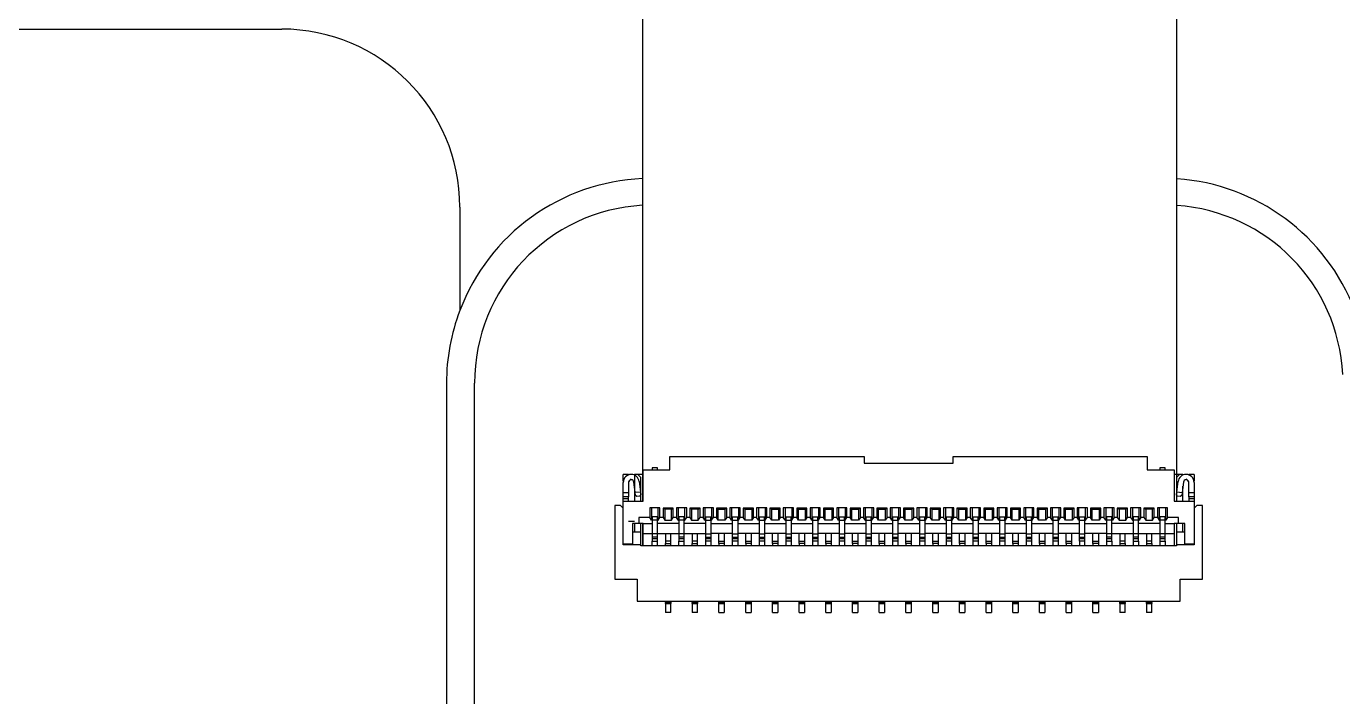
# Model space of a CAD drawing. Header units: millimetres. Extents: x -265 to 612, y -305 to 248.
# Drawn here: x 300.81 to 330.38, y -142.27 to -127.21 of the extents above; entities that cross this region are included whole.
import ezdxf

# ---------------------------------------------------------------- set-up
doc = ezdxf.new("R2010")
doc.units = ezdxf.units.MM
doc.header["$MEASUREMENT"] = 0
doc.layers.add('图层0000', color=7, linetype='Continuous', lineweight=25)

msp = doc.modelspace()

# ---------------------------------------------------------------- linework, layer by layer
at = {"layer": '图层0000', "color": 7, "linetype": 'Continuous', "lineweight": 25}
for p, q in [((314.654, -122.379), (314.654, -137.88)), ((326.654, -137.88), (326.654, -122.379)), ((285.572, -127.275), (306.549, -127.275)), ((310.549, -131.275), (310.549, -133.596)), ((310.249, -135.23), (310.249, -167.43)), ((310.879, -187.23), (310.879, -135.23)), ((314.989, -137.13), (314.869, -137.13)), ((314.869, -137.13), (314.869, -137.18)), ((314.989, -137.18), (314.989, -137.13)), ((315.269, -136.88), (319.629, -136.88)), ((315.269, -137.18), (315.269, -136.88)), ((319.629, -136.88), (319.629, -137.03)), ((319.629, -137.03), (321.629, -137.03)), ((321.629, -136.88), (325.989, -136.88)), ((321.629, -137.03), (321.629, -136.88)), ((325.989, -136.88), (325.989, -137.18)), ((326.269, -137.13), (326.269, -137.18)), ((326.389, -137.13), (326.269, -137.13)), ((326.389, -137.18), (326.389, -137.13)), ((314.219, -137.43), (314.219, -137.28)), ((314.339, -137.28), (314.219, -137.28)), ((314.219, -137.682), (314.219, -137.46)), ((314.339, -137.291), (314.339, -137.28)), ((314.399, -137.38), (314.339, -137.44)), ((314.339, -137.46), (314.339, -137.682)), ((314.486, -137.681), (314.458, -137.453)), ((314.544, -137.28), (314.469, -137.28)), ((314.469, -137.28), (314.469, -137.88)), ((314.669, -137.28), (314.544, -137.28)), ((314.614, -137.35), (314.544, -137.28)), ((314.577, -137.439), (314.605, -137.667)), ((314.614, -137.88), (314.614, -137.35)), ((314.669, -137.18), (315.269, -137.18)), ((314.669, -137.88), (314.669, -137.18)), ((325.989, -137.18), (326.589, -137.18)), ((326.589, -137.18), (326.589, -137.88)), ((326.714, -137.28), (326.589, -137.28)), ((326.714, -137.28), (326.644, -137.35)), ((326.644, -137.35), (326.644, -137.88)), ((326.652, -137.669), (326.68, -137.439)), ((326.789, -137.28), (326.714, -137.28)), ((326.799, -137.453), (326.771, -137.683)), ((326.789, -137.295), (326.789, -137.28)), ((326.919, -137.44), (326.859, -137.38)), ((326.919, -137.28), (326.919, -137.291)), ((327.039, -137.28), (326.919, -137.28)), ((326.919, -137.682), (326.919, -137.46)), ((327.039, -137.28), (327.039, -137.43)), ((327.039, -137.46), (327.039, -137.682)), ((314.219, -137.78), (314.219, -137.682)), ((314.219, -137.682), (314.339, -137.682)), ((314.339, -137.682), (314.339, -137.78)), ((314.486, -137.681), (314.605, -137.667)), ((314.494, -137.751), (314.486, -137.681)), ((314.528, -137.777), (314.494, -137.751)), ((314.613, -137.736), (314.587, -137.77)), ((314.605, -137.667), (314.613, -137.736)), ((326.644, -137.736), (326.652, -137.669)), ((326.67, -137.77), (326.644, -137.736)), ((326.652, -137.669), (326.771, -137.683)), ((326.763, -137.751), (326.73, -137.777)), ((326.771, -137.683), (326.763, -137.751)), ((326.789, -137.88), (326.789, -137.54)), ((326.919, -137.78), (326.919, -137.682)), ((326.919, -137.682), (327.039, -137.682)), ((327.039, -137.682), (327.039, -137.78)), ((314.159, -137.98), (314.029, -137.98)), ((314.029, -137.98), (314.029, -139.63)), ((314.219, -138.04), (314.159, -137.98)), ((314.219, -137.83), (314.219, -137.78)), ((314.339, -137.78), (314.219, -137.78)), ((314.219, -137.88), (314.219, -137.83)), ((314.339, -137.83), (314.219, -137.83)), ((314.219, -138.04), (314.219, -137.88)), ((314.219, -137.88), (314.669, -137.88)), ((314.219, -138.864), (314.219, -138.04)), ((314.339, -137.83), (314.339, -137.78)), ((314.339, -137.88), (314.339, -137.83)), ((314.587, -137.77), (314.528, -137.777)), ((314.814, -138.03), (314.814, -138.245)), ((315.044, -138.03), (314.814, -138.03)), ((314.854, -138.03), (314.854, -138.305)), ((315.004, -138.305), (315.004, -138.03)), ((315.044, -138.245), (315.044, -138.03)), ((315.154, -138.063), (315.114, -138.037)), ((315.114, -138.037), (315.114, -138.245)), ((315.344, -138.037), (315.114, -138.037)), ((315.304, -138.063), (315.344, -138.037)), ((315.344, -138.245), (315.344, -138.037)), ((315.414, -138.03), (315.414, -138.245)), ((315.644, -138.03), (315.414, -138.03)), ((315.454, -138.03), (315.454, -138.305)), ((315.604, -138.305), (315.604, -138.03)), ((315.644, -138.245), (315.644, -138.03)), ((315.754, -138.063), (315.714, -138.037)), ((315.714, -138.037), (315.714, -138.245)), ((315.944, -138.037), (315.714, -138.037)), ((315.904, -138.063), (315.944, -138.037)), ((315.944, -138.245), (315.944, -138.037)), ((316.244, -138.03), (316.014, -138.03)), ((316.014, -138.03), (316.014, -138.245)), ((316.054, -138.03), (316.054, -138.305)), ((316.204, -138.03), (316.204, -138.305)), ((316.244, -138.245), (316.244, -138.03)), ((316.314, -138.037), (316.314, -138.245)), ((316.354, -138.063), (316.314, -138.037)), ((316.544, -138.037), (316.314, -138.037)), ((316.504, -138.063), (316.544, -138.037)), ((316.544, -138.245), (316.544, -138.037)), ((316.844, -138.03), (316.614, -138.03)), ((316.614, -138.03), (316.614, -138.245)), ((316.654, -138.03), (316.654, -138.305)), ((316.804, -138.03), (316.804, -138.305)), ((316.844, -138.245), (316.844, -138.03)), ((316.914, -138.037), (316.914, -138.245)), ((316.954, -138.063), (316.914, -138.037)), ((317.144, -138.037), (316.914, -138.037)), ((317.104, -138.063), (317.144, -138.037)), ((317.144, -138.245), (317.144, -138.037)), ((317.444, -138.03), (317.214, -138.03)), ((317.214, -138.03), (317.214, -138.245)), ((317.254, -138.03), (317.254, -138.305)), ((317.404, -138.03), (317.404, -138.305)), ((317.444, -138.245), (317.444, -138.03)), ((317.514, -138.037), (317.514, -138.245)), ((317.554, -138.063), (317.514, -138.037)), ((317.744, -138.037), (317.514, -138.037)), ((317.704, -138.063), (317.744, -138.037)), ((317.744, -138.245), (317.744, -138.037)), ((318.044, -138.03), (317.814, -138.03)), ((317.814, -138.03), (317.814, -138.245)), ((317.854, -138.03), (317.854, -138.305)), ((318.004, -138.03), (318.004, -138.305)), ((318.044, -138.245), (318.044, -138.03)), ((318.114, -138.037), (318.114, -138.245)), ((318.154, -138.063), (318.114, -138.037)), ((318.344, -138.037), (318.114, -138.037)), ((318.304, -138.063), (318.344, -138.037)), ((318.344, -138.245), (318.344, -138.037)), ((318.644, -138.03), (318.414, -138.03)), ((318.414, -138.03), (318.414, -138.245)), ((318.454, -138.03), (318.454, -138.305)), ((318.604, -138.03), (318.604, -138.305)), ((318.644, -138.245), (318.644, -138.03)), ((318.714, -138.037), (318.714, -138.245)), ((318.754, -138.063), (318.714, -138.037)), ((318.944, -138.037), (318.714, -138.037)), ((318.904, -138.063), (318.944, -138.037)), ((318.944, -138.245), (318.944, -138.037)), ((319.244, -138.03), (319.014, -138.03)), ((319.014, -138.03), (319.014, -138.245)), ((319.054, -138.03), (319.054, -138.305)), ((319.204, -138.03), (319.204, -138.305)), ((319.244, -138.245), (319.244, -138.03)), ((319.314, -138.037), (319.314, -138.245)), ((319.354, -138.063), (319.314, -138.037)), ((319.544, -138.037), (319.314, -138.037)), ((319.504, -138.063), (319.544, -138.037)), ((319.544, -138.245), (319.544, -138.037)), ((319.844, -138.03), (319.614, -138.03)), ((319.614, -138.03), (319.614, -138.245)), ((319.654, -138.03), (319.654, -138.305)), ((319.804, -138.03), (319.804, -138.305)), ((319.844, -138.245), (319.844, -138.03)), ((319.914, -138.037), (319.914, -138.245)), ((319.954, -138.063), (319.914, -138.037)), ((320.144, -138.037), (319.914, -138.037)), ((320.104, -138.063), (320.144, -138.037)), ((320.144, -138.245), (320.144, -138.037)), ((320.444, -138.03), (320.214, -138.03)), ((320.214, -138.03), (320.214, -138.245)), ((320.254, -138.03), (320.254, -138.305)), ((320.404, -138.03), (320.404, -138.305)), ((320.444, -138.245), (320.444, -138.03)), ((320.514, -138.037), (320.514, -138.245)), ((320.554, -138.063), (320.514, -138.037)), ((320.744, -138.037), (320.514, -138.037)), ((320.704, -138.063), (320.744, -138.037)), ((320.744, -138.245), (320.744, -138.037)), ((321.044, -138.03), (320.814, -138.03)), ((320.814, -138.03), (320.814, -138.245)), ((320.854, -138.03), (320.854, -138.305)), ((321.004, -138.03), (321.004, -138.305)), ((321.044, -138.245), (321.044, -138.03)), ((321.114, -138.037), (321.114, -138.245)), ((321.154, -138.063), (321.114, -138.037)), ((321.344, -138.037), (321.114, -138.037)), ((321.304, -138.063), (321.344, -138.037)), ((321.344, -138.245), (321.344, -138.037)), ((321.644, -138.03), (321.414, -138.03)), ((321.414, -138.03), (321.414, -138.245)), ((321.454, -138.03), (321.454, -138.305)), ((321.604, -138.03), (321.604, -138.305)), ((321.644, -138.245), (321.644, -138.03)), ((321.714, -138.037), (321.714, -138.245)), ((321.754, -138.063), (321.714, -138.037)), ((321.944, -138.037), (321.714, -138.037)), ((321.904, -138.063), (321.944, -138.037)), ((321.944, -138.245), (321.944, -138.037)), ((322.244, -138.03), (322.014, -138.03)), ((322.014, -138.03), (322.014, -138.245)), ((322.054, -138.03), (322.054, -138.305)), ((322.204, -138.03), (322.204, -138.305)), ((322.244, -138.245), (322.244, -138.03)), ((322.314, -138.037), (322.314, -138.245)), ((322.354, -138.063), (322.314, -138.037)), ((322.544, -138.037), (322.314, -138.037)), ((322.504, -138.063), (322.544, -138.037)), ((322.544, -138.245), (322.544, -138.037)), ((322.844, -138.03), (322.614, -138.03)), ((322.614, -138.03), (322.614, -138.245)), ((322.654, -138.03), (322.654, -138.305)), ((322.804, -138.03), (322.804, -138.305)), ((322.844, -138.245), (322.844, -138.03)), ((322.914, -138.037), (322.914, -138.245)), ((322.954, -138.063), (322.914, -138.037)), ((323.144, -138.037), (322.914, -138.037)), ((323.104, -138.063), (323.144, -138.037)), ((323.144, -138.245), (323.144, -138.037)), ((323.444, -138.03), (323.214, -138.03)), ((323.214, -138.03), (323.214, -138.245)), ((323.254, -138.03), (323.254, -138.305)), ((323.404, -138.03), (323.404, -138.305)), ((323.444, -138.245), (323.444, -138.03)), ((323.514, -138.037), (323.514, -138.245)), ((323.554, -138.063), (323.514, -138.037)), ((323.744, -138.037), (323.514, -138.037)), ((323.704, -138.063), (323.744, -138.037)), ((323.744, -138.245), (323.744, -138.037)), ((324.044, -138.03), (323.814, -138.03)), ((323.814, -138.03), (323.814, -138.245)), ((323.854, -138.03), (323.854, -138.305)), ((324.004, -138.03), (324.004, -138.305)), ((324.044, -138.245), (324.044, -138.03)), ((324.114, -138.037), (324.114, -138.245)), ((324.154, -138.063), (324.114, -138.037)), ((324.344, -138.037), (324.114, -138.037)), ((324.304, -138.063), (324.344, -138.037)), ((324.344, -138.245), (324.344, -138.037)), ((324.414, -138.03), (324.414, -138.245)), ((324.644, -138.03), (324.414, -138.03)), ((324.454, -138.305), (324.454, -138.03)), ((324.604, -138.305), (324.604, -138.03)), ((324.644, -138.245), (324.644, -138.03)), ((324.714, -138.037), (324.714, -138.245)), ((324.754, -138.063), (324.714, -138.037)), ((324.944, -138.037), (324.714, -138.037)), ((324.904, -138.063), (324.944, -138.037)), ((324.944, -138.245), (324.944, -138.037)), ((325.244, -138.03), (325.014, -138.03)), ((325.014, -138.03), (325.014, -138.245)), ((325.054, -138.03), (325.054, -138.305)), ((325.204, -138.305), (325.204, -138.03)), ((325.244, -138.245), (325.244, -138.03)), ((325.544, -138.037), (325.314, -138.037)), ((325.314, -138.037), (325.354, -138.063)), ((325.314, -138.037), (325.314, -138.245)), ((325.544, -138.037), (325.504, -138.063)), ((325.544, -138.245), (325.544, -138.037)), ((325.844, -138.03), (325.614, -138.03)), ((325.614, -138.03), (325.614, -138.245)), ((325.654, -138.03), (325.654, -138.305)), ((325.804, -138.305), (325.804, -138.03)), ((325.844, -138.245), (325.844, -138.03)), ((326.144, -138.037), (325.914, -138.037)), ((325.914, -138.037), (325.954, -138.063)), ((325.914, -138.037), (325.914, -138.245)), ((326.144, -138.037), (326.104, -138.063)), ((326.144, -138.245), (326.144, -138.037)), ((326.444, -138.03), (326.214, -138.03)), ((326.214, -138.03), (326.214, -138.245)), ((326.254, -138.03), (326.254, -138.305)), ((326.404, -138.305), (326.404, -138.03)), ((326.444, -138.245), (326.444, -138.03)), ((326.589, -137.88), (327.039, -137.88)), ((326.73, -137.777), (326.67, -137.77)), ((326.919, -137.78), (326.919, -137.83)), ((327.039, -137.78), (326.919, -137.78)), ((326.919, -137.83), (326.919, -137.88)), ((327.039, -137.83), (326.919, -137.83)), ((327.039, -137.78), (327.039, -137.83)), ((327.039, -137.83), (327.039, -137.88)), ((327.039, -137.88), (327.039, -138.04)), ((327.099, -137.98), (327.039, -138.04)), ((327.039, -138.04), (327.039, -138.864)), ((327.229, -137.98), (327.099, -137.98)), ((327.229, -139.63), (327.229, -137.98)), ((314.339, -138.33), (314.469, -138.33)), ((314.569, -138.245), (314.569, -138.38)), ((314.814, -138.245), (314.569, -138.245)), ((314.854, -138.305), (314.814, -138.245)), ((314.869, -138.305), (314.854, -138.305)), ((314.989, -138.23), (314.869, -138.23)), ((314.869, -138.23), (314.869, -138.31)), ((314.989, -138.31), (314.869, -138.31)), ((314.869, -138.31), (314.869, -138.617)), ((314.989, -138.31), (314.989, -138.23)), ((314.989, -138.305), (315.004, -138.305)), ((314.989, -138.617), (314.989, -138.31)), ((315.004, -138.305), (315.044, -138.245)), ((315.114, -138.245), (315.044, -138.245)), ((315.114, -138.245), (315.154, -138.305)), ((315.304, -138.063), (315.154, -138.063)), ((315.154, -138.063), (315.154, -138.305)), ((315.154, -138.305), (315.304, -138.305)), ((315.304, -138.305), (315.304, -138.063)), ((315.304, -138.305), (315.344, -138.245)), ((315.414, -138.245), (315.344, -138.245)), ((315.454, -138.305), (315.414, -138.245)), ((315.454, -138.305), (315.469, -138.305)), ((315.589, -138.23), (315.469, -138.23)), ((315.469, -138.23), (315.469, -138.31)), ((315.589, -138.31), (315.469, -138.31)), ((315.469, -138.31), (315.469, -138.617)), ((315.589, -138.31), (315.589, -138.23)), ((315.589, -138.305), (315.604, -138.305)), ((315.589, -138.617), (315.589, -138.31)), ((315.604, -138.305), (315.644, -138.245)), ((315.714, -138.245), (315.644, -138.245)), ((315.714, -138.245), (315.754, -138.305)), ((315.754, -138.063), (315.754, -138.305)), ((315.904, -138.063), (315.754, -138.063)), ((315.754, -138.305), (315.904, -138.305)), ((315.904, -138.305), (315.904, -138.063)), ((315.904, -138.305), (315.944, -138.245)), ((316.014, -138.245), (315.944, -138.245)), ((316.054, -138.305), (316.014, -138.245)), ((316.054, -138.305), (316.069, -138.305)), ((316.069, -138.23), (316.189, -138.23)), ((316.069, -138.23), (316.069, -138.31)), ((316.069, -138.31), (316.189, -138.31)), ((316.069, -138.31), (316.069, -138.617)), ((316.189, -138.31), (316.189, -138.23)), ((316.204, -138.305), (316.189, -138.305)), ((316.189, -138.31), (316.189, -138.617)), ((316.204, -138.305), (316.244, -138.245)), ((316.314, -138.245), (316.244, -138.245)), ((316.354, -138.305), (316.314, -138.245)), ((316.354, -138.305), (316.354, -138.063)), ((316.354, -138.063), (316.504, -138.063)), ((316.504, -138.305), (316.354, -138.305)), ((316.504, -138.063), (316.504, -138.305)), ((316.544, -138.245), (316.504, -138.305)), ((316.614, -138.245), (316.544, -138.245)), ((316.654, -138.305), (316.614, -138.245)), ((316.654, -138.305), (316.669, -138.305)), ((316.669, -138.23), (316.789, -138.23)), ((316.669, -138.23), (316.669, -138.31)), ((316.669, -138.31), (316.789, -138.31)), ((316.669, -138.31), (316.669, -138.617)), ((316.789, -138.31), (316.789, -138.23)), ((316.804, -138.305), (316.789, -138.305)), ((316.789, -138.31), (316.789, -138.617)), ((316.804, -138.305), (316.844, -138.245)), ((316.914, -138.245), (316.844, -138.245)), ((316.954, -138.305), (316.914, -138.245)), ((316.954, -138.305), (316.954, -138.063)), ((316.954, -138.063), (317.104, -138.063)), ((317.104, -138.305), (316.954, -138.305)), ((317.104, -138.063), (317.104, -138.305)), ((317.144, -138.245), (317.104, -138.305)), ((317.214, -138.245), (317.144, -138.245)), ((317.254, -138.305), (317.214, -138.245)), ((317.254, -138.305), (317.269, -138.305)), ((317.269, -138.23), (317.389, -138.23)), ((317.269, -138.23), (317.269, -138.31)), ((317.269, -138.31), (317.389, -138.31)), ((317.269, -138.31), (317.269, -138.617)), ((317.389, -138.31), (317.389, -138.23)), ((317.404, -138.305), (317.389, -138.305)), ((317.389, -138.31), (317.389, -138.617)), ((317.404, -138.305), (317.444, -138.245)), ((317.514, -138.245), (317.444, -138.245)), ((317.554, -138.305), (317.514, -138.245)), ((317.554, -138.305), (317.554, -138.063)), ((317.554, -138.063), (317.704, -138.063)), ((317.704, -138.305), (317.554, -138.305)), ((317.704, -138.063), (317.704, -138.305)), ((317.744, -138.245), (317.704, -138.305)), ((317.814, -138.245), (317.744, -138.245)), ((317.854, -138.305), (317.814, -138.245)), ((317.854, -138.305), (317.869, -138.305)), ((317.869, -138.23), (317.989, -138.23)), ((317.869, -138.23), (317.869, -138.31)), ((317.869, -138.31), (317.989, -138.31)), ((317.869, -138.31), (317.869, -138.617)), ((317.989, -138.31), (317.989, -138.23)), ((318.004, -138.305), (317.989, -138.305)), ((317.989, -138.31), (317.989, -138.617)), ((318.004, -138.305), (318.044, -138.245)), ((318.114, -138.245), (318.044, -138.245)), ((318.154, -138.305), (318.114, -138.245)), ((318.154, -138.305), (318.154, -138.063)), ((318.154, -138.063), (318.304, -138.063)), ((318.304, -138.305), (318.154, -138.305)), ((318.304, -138.063), (318.304, -138.305)), ((318.344, -138.245), (318.304, -138.305)), ((318.414, -138.245), (318.344, -138.245)), ((318.454, -138.305), (318.414, -138.245)), ((318.454, -138.305), (318.469, -138.305)), ((318.469, -138.23), (318.589, -138.23)), ((318.469, -138.23), (318.469, -138.31)), ((318.469, -138.31), (318.589, -138.31)), ((318.469, -138.31), (318.469, -138.617)), ((318.589, -138.31), (318.589, -138.23)), ((318.604, -138.305), (318.589, -138.305)), ((318.589, -138.31), (318.589, -138.617)), ((318.604, -138.305), (318.644, -138.245)), ((318.714, -138.245), (318.644, -138.245)), ((318.754, -138.305), (318.714, -138.245)), ((318.754, -138.305), (318.754, -138.063)), ((318.754, -138.063), (318.904, -138.063)), ((318.904, -138.305), (318.754, -138.305)), ((318.904, -138.063), (318.904, -138.305)), ((318.944, -138.245), (318.904, -138.305)), ((319.014, -138.245), (318.944, -138.245)), ((319.054, -138.305), (319.014, -138.245)), ((319.054, -138.305), (319.069, -138.305)), ((319.069, -138.23), (319.189, -138.23)), ((319.069, -138.23), (319.069, -138.31)), ((319.069, -138.31), (319.189, -138.31)), ((319.069, -138.31), (319.069, -138.617)), ((319.189, -138.31), (319.189, -138.23)), ((319.204, -138.305), (319.189, -138.305)), ((319.189, -138.31), (319.189, -138.617)), ((319.204, -138.305), (319.244, -138.245)), ((319.314, -138.245), (319.244, -138.245)), ((319.354, -138.305), (319.314, -138.245)), ((319.354, -138.305), (319.354, -138.063)), ((319.354, -138.063), (319.504, -138.063)), ((319.504, -138.305), (319.354, -138.305)), ((319.504, -138.063), (319.504, -138.305)), ((319.544, -138.245), (319.504, -138.305)), ((319.614, -138.245), (319.544, -138.245)), ((319.654, -138.305), (319.614, -138.245)), ((319.654, -138.305), (319.669, -138.305)), ((319.669, -138.23), (319.789, -138.23)), ((319.669, -138.23), (319.669, -138.31)), ((319.669, -138.31), (319.789, -138.31)), ((319.669, -138.31), (319.669, -138.617)), ((319.789, -138.31), (319.789, -138.23)), ((319.804, -138.305), (319.789, -138.305)), ((319.789, -138.31), (319.789, -138.617)), ((319.804, -138.305), (319.844, -138.245)), ((319.914, -138.245), (319.844, -138.245)), ((319.954, -138.305), (319.914, -138.245)), ((319.954, -138.305), (319.954, -138.063)), ((319.954, -138.063), (320.104, -138.063)), ((320.104, -138.305), (319.954, -138.305)), ((320.104, -138.063), (320.104, -138.305)), ((320.144, -138.245), (320.104, -138.305)), ((320.214, -138.245), (320.144, -138.245)), ((320.254, -138.305), (320.214, -138.245)), ((320.254, -138.305), (320.269, -138.305)), ((320.269, -138.23), (320.389, -138.23)), ((320.269, -138.23), (320.269, -138.31)), ((320.269, -138.31), (320.389, -138.31)), ((320.269, -138.31), (320.269, -138.617)), ((320.389, -138.31), (320.389, -138.23)), ((320.404, -138.305), (320.389, -138.305)), ((320.389, -138.31), (320.389, -138.617)), ((320.404, -138.305), (320.444, -138.245)), ((320.514, -138.245), (320.444, -138.245)), ((320.554, -138.305), (320.514, -138.245)), ((320.554, -138.305), (320.554, -138.063)), ((320.554, -138.063), (320.704, -138.063)), ((320.704, -138.305), (320.554, -138.305)), ((320.704, -138.063), (320.704, -138.305)), ((320.744, -138.245), (320.704, -138.305)), ((320.814, -138.245), (320.744, -138.245)), ((320.854, -138.305), (320.814, -138.245)), ((320.854, -138.305), (320.869, -138.305)), ((320.869, -138.23), (320.989, -138.23)), ((320.869, -138.23), (320.869, -138.31)), ((320.869, -138.31), (320.989, -138.31)), ((320.869, -138.31), (320.869, -138.617)), ((320.989, -138.31), (320.989, -138.23)), ((321.004, -138.305), (320.989, -138.305)), ((320.989, -138.31), (320.989, -138.617)), ((321.004, -138.305), (321.044, -138.245)), ((321.114, -138.245), (321.044, -138.245)), ((321.154, -138.305), (321.114, -138.245)), ((321.154, -138.305), (321.154, -138.063)), ((321.154, -138.063), (321.304, -138.063)), ((321.304, -138.305), (321.154, -138.305)), ((321.304, -138.063), (321.304, -138.305)), ((321.344, -138.245), (321.304, -138.305)), ((321.414, -138.245), (321.344, -138.245)), ((321.454, -138.305), (321.414, -138.245)), ((321.454, -138.305), (321.469, -138.305)), ((321.469, -138.23), (321.589, -138.23)), ((321.469, -138.23), (321.469, -138.31)), ((321.469, -138.31), (321.589, -138.31)), ((321.469, -138.31), (321.469, -138.617)), ((321.589, -138.31), (321.589, -138.23)), ((321.604, -138.305), (321.589, -138.305)), ((321.589, -138.31), (321.589, -138.617)), ((321.604, -138.305), (321.644, -138.245)), ((321.714, -138.245), (321.644, -138.245)), ((321.754, -138.305), (321.714, -138.245)), ((321.754, -138.305), (321.754, -138.063)), ((321.754, -138.063), (321.904, -138.063)), ((321.904, -138.305), (321.754, -138.305)), ((321.904, -138.063), (321.904, -138.305)), ((321.944, -138.245), (321.904, -138.305)), ((322.014, -138.245), (321.944, -138.245)), ((322.054, -138.305), (322.014, -138.245)), ((322.054, -138.305), (322.069, -138.305)), ((322.069, -138.23), (322.189, -138.23)), ((322.069, -138.23), (322.069, -138.31)), ((322.069, -138.31), (322.189, -138.31)), ((322.069, -138.31), (322.069, -138.617)), ((322.189, -138.31), (322.189, -138.23)), ((322.204, -138.305), (322.189, -138.305)), ((322.189, -138.31), (322.189, -138.617)), ((322.204, -138.305), (322.244, -138.245)), ((322.314, -138.245), (322.244, -138.245)), ((322.354, -138.305), (322.314, -138.245)), ((322.354, -138.305), (322.354, -138.063)), ((322.354, -138.063), (322.504, -138.063)), ((322.504, -138.305), (322.354, -138.305)), ((322.504, -138.063), (322.504, -138.305)), ((322.544, -138.245), (322.504, -138.305)), ((322.614, -138.245), (322.544, -138.245)), ((322.654, -138.305), (322.614, -138.245)), ((322.654, -138.305), (322.669, -138.305)), ((322.669, -138.23), (322.789, -138.23)), ((322.669, -138.23), (322.669, -138.31)), ((322.669, -138.31), (322.789, -138.31)), ((322.669, -138.31), (322.669, -138.617)), ((322.789, -138.31), (322.789, -138.23)), ((322.804, -138.305), (322.789, -138.305)), ((322.789, -138.31), (322.789, -138.617)), ((322.804, -138.305), (322.844, -138.245)), ((322.914, -138.245), (322.844, -138.245)), ((322.954, -138.305), (322.914, -138.245)), ((322.954, -138.305), (322.954, -138.063)), ((322.954, -138.063), (323.104, -138.063)), ((323.104, -138.305), (322.954, -138.305)), ((323.104, -138.063), (323.104, -138.305)), ((323.144, -138.245), (323.104, -138.305)), ((323.214, -138.245), (323.144, -138.245)), ((323.254, -138.305), (323.214, -138.245)), ((323.254, -138.305), (323.269, -138.305)), ((323.269, -138.23), (323.389, -138.23)), ((323.269, -138.23), (323.269, -138.31)), ((323.269, -138.31), (323.389, -138.31)), ((323.269, -138.31), (323.269, -138.617)), ((323.389, -138.31), (323.389, -138.23)), ((323.404, -138.305), (323.389, -138.305)), ((323.389, -138.31), (323.389, -138.617)), ((323.404, -138.305), (323.444, -138.245)), ((323.514, -138.245), (323.444, -138.245)), ((323.554, -138.305), (323.514, -138.245)), ((323.554, -138.305), (323.554, -138.063)), ((323.554, -138.063), (323.704, -138.063)), ((323.704, -138.305), (323.554, -138.305)), ((323.704, -138.063), (323.704, -138.305)), ((323.744, -138.245), (323.704, -138.305)), ((323.814, -138.245), (323.744, -138.245)), ((323.854, -138.305), (323.814, -138.245)), ((323.854, -138.305), (323.869, -138.305)), ((323.869, -138.23), (323.989, -138.23)), ((323.869, -138.23), (323.869, -138.31)), ((323.869, -138.31), (323.989, -138.31)), ((323.869, -138.31), (323.869, -138.617)), ((323.989, -138.31), (323.989, -138.23)), ((324.004, -138.305), (323.989, -138.305)), ((323.989, -138.31), (323.989, -138.617)), ((324.004, -138.305), (324.044, -138.245)), ((324.114, -138.245), (324.044, -138.245)), ((324.154, -138.305), (324.114, -138.245)), ((324.154, -138.305), (324.154, -138.063)), ((324.154, -138.063), (324.304, -138.063)), ((324.304, -138.305), (324.154, -138.305)), ((324.304, -138.063), (324.304, -138.305)), ((324.344, -138.245), (324.304, -138.305)), ((324.414, -138.245), (324.344, -138.245)), ((324.454, -138.305), (324.414, -138.245)), ((324.469, -138.305), (324.454, -138.305)), ((324.469, -138.23), (324.589, -138.23)), ((324.469, -138.31), (324.469, -138.23)), ((324.469, -138.617), (324.469, -138.31)), ((324.469, -138.31), (324.589, -138.31)), ((324.589, -138.31), (324.589, -138.23)), ((324.589, -138.305), (324.604, -138.305)), ((324.589, -138.617), (324.589, -138.31)), ((324.604, -138.305), (324.644, -138.245)), ((324.714, -138.245), (324.644, -138.245)), ((324.754, -138.305), (324.714, -138.245)), ((324.754, -138.305), (324.754, -138.063)), ((324.754, -138.063), (324.904, -138.063)), ((324.904, -138.305), (324.754, -138.305)), ((324.904, -138.063), (324.904, -138.305)), ((324.944, -138.245), (324.904, -138.305)), ((325.014, -138.245), (324.944, -138.245)), ((325.054, -138.305), (325.014, -138.245)), ((325.054, -138.305), (325.069, -138.305)), ((325.069, -138.23), (325.069, -138.31)), ((325.189, -138.23), (325.069, -138.23)), ((325.069, -138.31), (325.069, -138.617)), ((325.189, -138.31), (325.069, -138.31)), ((325.189, -138.31), (325.189, -138.23)), ((325.189, -138.305), (325.204, -138.305)), ((325.189, -138.617), (325.189, -138.31)), ((325.244, -138.245), (325.204, -138.305)), ((325.314, -138.245), (325.244, -138.245)), ((325.314, -138.245), (325.354, -138.305)), ((325.504, -138.063), (325.354, -138.063)), ((325.354, -138.063), (325.354, -138.305)), ((325.354, -138.305), (325.504, -138.305)), ((325.504, -138.305), (325.504, -138.063)), ((325.504, -138.305), (325.544, -138.245)), ((325.614, -138.245), (325.544, -138.245)), ((325.614, -138.245), (325.654, -138.305)), ((325.654, -138.305), (325.669, -138.305)), ((325.789, -138.23), (325.669, -138.23)), ((325.669, -138.23), (325.669, -138.31)), ((325.789, -138.31), (325.669, -138.31)), ((325.669, -138.31), (325.669, -138.617)), ((325.789, -138.31), (325.789, -138.23)), ((325.789, -138.305), (325.804, -138.305)), ((325.789, -138.617), (325.789, -138.31)), ((325.844, -138.245), (325.804, -138.305)), ((325.914, -138.245), (325.844, -138.245)), ((325.914, -138.245), (325.954, -138.305)), ((326.104, -138.063), (325.954, -138.063)), ((325.954, -138.063), (325.954, -138.305)), ((325.954, -138.305), (326.104, -138.305)), ((326.104, -138.305), (326.104, -138.063)), ((326.104, -138.305), (326.144, -138.245)), ((326.214, -138.245), (326.144, -138.245)), ((326.214, -138.245), (326.254, -138.305)), ((326.254, -138.305), (326.269, -138.305)), ((326.389, -138.23), (326.269, -138.23)), ((326.269, -138.23), (326.269, -138.31)), ((326.389, -138.31), (326.269, -138.31)), ((326.269, -138.31), (326.269, -138.617)), ((326.389, -138.31), (326.389, -138.23)), ((326.404, -138.305), (326.389, -138.305)), ((326.389, -138.617), (326.389, -138.31)), ((326.444, -138.245), (326.404, -138.305)), ((326.689, -138.245), (326.444, -138.245)), ((326.689, -138.38), (326.689, -138.245)), ((314.569, -138.38), (314.429, -138.38)), ((314.429, -138.38), (314.429, -138.847)), ((314.614, -138.58), (314.429, -138.58)), ((314.469, -138.38), (314.469, -138.58)), ((314.669, -138.38), (314.569, -138.38)), ((314.614, -138.58), (314.614, -138.38)), ((314.614, -138.864), (314.614, -138.58)), ((314.654, -138.38), (314.654, -138.88)), ((314.669, -138.38), (314.869, -138.38)), ((314.669, -138.61), (314.669, -138.38)), ((314.669, -138.88), (314.669, -138.61)), ((314.669, -138.61), (314.869, -138.61)), ((314.869, -138.617), (314.869, -138.687)), ((314.989, -138.617), (314.869, -138.617)), ((315.469, -138.38), (314.989, -138.38)), ((314.989, -138.61), (315.469, -138.61)), ((314.989, -138.687), (314.989, -138.617)), ((315.169, -138.61), (315.169, -138.78)), ((315.289, -138.78), (315.289, -138.61)), ((315.469, -138.617), (315.469, -138.687)), ((315.589, -138.617), (315.469, -138.617)), ((316.069, -138.38), (315.589, -138.38)), ((315.589, -138.61), (316.069, -138.61)), ((315.589, -138.687), (315.589, -138.617)), ((315.769, -138.61), (315.769, -138.78)), ((315.889, -138.78), (315.889, -138.61)), ((316.069, -138.617), (316.069, -138.687)), ((316.069, -138.617), (316.189, -138.617)), ((316.189, -138.38), (316.669, -138.38)), ((316.669, -138.61), (316.189, -138.61)), ((316.189, -138.617), (316.189, -138.687)), ((316.369, -138.78), (316.369, -138.61)), ((316.489, -138.61), (316.489, -138.78)), ((316.669, -138.617), (316.669, -138.687)), ((316.669, -138.617), (316.789, -138.617)), ((316.789, -138.38), (317.269, -138.38)), ((317.269, -138.61), (316.789, -138.61)), ((316.789, -138.617), (316.789, -138.687)), ((316.969, -138.78), (316.969, -138.61)), ((317.089, -138.61), (317.089, -138.78)), ((317.269, -138.617), (317.269, -138.687)), ((317.269, -138.617), (317.389, -138.617)), ((317.389, -138.38), (317.869, -138.38)), ((317.869, -138.61), (317.389, -138.61)), ((317.389, -138.617), (317.389, -138.687)), ((317.569, -138.78), (317.569, -138.61)), ((317.689, -138.61), (317.689, -138.78)), ((317.869, -138.617), (317.869, -138.687)), ((317.869, -138.617), (317.989, -138.617)), ((317.989, -138.38), (318.469, -138.38)), ((318.469, -138.61), (317.989, -138.61)), ((317.989, -138.617), (317.989, -138.687)), ((318.169, -138.78), (318.169, -138.61)), ((318.289, -138.61), (318.289, -138.78)), ((318.469, -138.617), (318.469, -138.687)), ((318.469, -138.617), (318.589, -138.617)), ((318.589, -138.38), (319.069, -138.38)), ((319.069, -138.61), (318.589, -138.61)), ((318.589, -138.617), (318.589, -138.687)), ((318.769, -138.78), (318.769, -138.61)), ((318.889, -138.61), (318.889, -138.78)), ((319.069, -138.617), (319.069, -138.687)), ((319.069, -138.617), (319.189, -138.617)), ((319.189, -138.38), (319.669, -138.38)), ((319.669, -138.61), (319.189, -138.61)), ((319.189, -138.617), (319.189, -138.687)), ((319.369, -138.78), (319.369, -138.61)), ((319.489, -138.61), (319.489, -138.78)), ((319.669, -138.617), (319.669, -138.687)), ((319.669, -138.617), (319.789, -138.617)), ((319.789, -138.38), (320.269, -138.38)), ((320.269, -138.61), (319.789, -138.61)), ((319.789, -138.617), (319.789, -138.687)), ((319.969, -138.78), (319.969, -138.61)), ((320.089, -138.61), (320.089, -138.78)), ((320.269, -138.617), (320.269, -138.687)), ((320.269, -138.617), (320.389, -138.617)), ((320.389, -138.38), (320.869, -138.38)), ((320.869, -138.61), (320.389, -138.61)), ((320.389, -138.617), (320.389, -138.687)), ((320.569, -138.78), (320.569, -138.61)), ((320.689, -138.61), (320.689, -138.78)), ((320.869, -138.617), (320.869, -138.687)), ((320.869, -138.617), (320.989, -138.617)), ((320.989, -138.38), (321.469, -138.38)), ((321.469, -138.61), (320.989, -138.61)), ((320.989, -138.617), (320.989, -138.687)), ((321.169, -138.78), (321.169, -138.61)), ((321.289, -138.61), (321.289, -138.78)), ((321.469, -138.617), (321.469, -138.687)), ((321.469, -138.617), (321.589, -138.617)), ((321.589, -138.38), (322.069, -138.38)), ((322.069, -138.61), (321.589, -138.61)), ((321.589, -138.617), (321.589, -138.687)), ((321.769, -138.78), (321.769, -138.61)), ((321.889, -138.61), (321.889, -138.78)), ((322.069, -138.617), (322.069, -138.687)), ((322.069, -138.617), (322.189, -138.617)), ((322.189, -138.38), (322.669, -138.38)), ((322.669, -138.61), (322.189, -138.61)), ((322.189, -138.617), (322.189, -138.687)), ((322.369, -138.78), (322.369, -138.61)), ((322.489, -138.61), (322.489, -138.78)), ((322.669, -138.617), (322.669, -138.687)), ((322.669, -138.617), (322.789, -138.617)), ((322.789, -138.38), (323.269, -138.38)), ((323.269, -138.61), (322.789, -138.61)), ((322.789, -138.617), (322.789, -138.687)), ((322.969, -138.78), (322.969, -138.61)), ((323.089, -138.61), (323.089, -138.78)), ((323.269, -138.617), (323.269, -138.687)), ((323.269, -138.617), (323.389, -138.617)), ((323.389, -138.38), (323.869, -138.38)), ((323.869, -138.61), (323.389, -138.61)), ((323.389, -138.617), (323.389, -138.687)), ((323.569, -138.78), (323.569, -138.61)), ((323.689, -138.61), (323.689, -138.78)), ((323.869, -138.617), (323.869, -138.687)), ((323.869, -138.617), (323.989, -138.617)), ((323.989, -138.38), (324.469, -138.38)), ((324.469, -138.61), (323.989, -138.61)), ((323.989, -138.617), (323.989, -138.687)), ((324.169, -138.78), (324.169, -138.61)), ((324.289, -138.61), (324.289, -138.78)), ((324.469, -138.687), (324.469, -138.617)), ((324.469, -138.617), (324.589, -138.617)), ((324.589, -138.38), (325.069, -138.38)), ((325.069, -138.61), (324.589, -138.61)), ((324.589, -138.687), (324.589, -138.617)), ((324.769, -138.78), (324.769, -138.61)), ((324.889, -138.61), (324.889, -138.78)), ((325.069, -138.617), (325.069, -138.687)), ((325.189, -138.617), (325.069, -138.617)), ((325.669, -138.38), (325.189, -138.38)), ((325.189, -138.61), (325.669, -138.61)), ((325.189, -138.687), (325.189, -138.617)), ((325.369, -138.61), (325.369, -138.78)), ((325.489, -138.78), (325.489, -138.61)), ((325.669, -138.617), (325.669, -138.687)), ((325.789, -138.617), (325.669, -138.617)), ((326.269, -138.38), (325.789, -138.38)), ((325.789, -138.61), (326.269, -138.61)), ((325.789, -138.687), (325.789, -138.617)), ((325.969, -138.61), (325.969, -138.78)), ((326.089, -138.78), (326.089, -138.61)), ((326.269, -138.617), (326.269, -138.687)), ((326.389, -138.617), (326.269, -138.617)), ((326.389, -138.38), (326.589, -138.38)), ((326.389, -138.61), (326.589, -138.61)), ((326.389, -138.687), (326.389, -138.617)), ((326.689, -138.38), (326.589, -138.38)), ((326.589, -138.38), (326.589, -138.61)), ((326.589, -138.61), (326.589, -138.88)), ((326.644, -138.38), (326.644, -138.58)), ((326.829, -138.58), (326.644, -138.58)), ((326.644, -138.58), (326.644, -138.864)), ((326.829, -138.38), (326.689, -138.38)), ((326.789, -138.58), (326.789, -138.38)), ((326.829, -138.847), (326.829, -138.38)), ((314.429, -138.847), (314.219, -138.847)), ((314.614, -138.864), (314.219, -138.864)), ((314.614, -138.88), (314.614, -138.864)), ((326.644, -138.88), (314.614, -138.88)), ((314.869, -138.687), (314.869, -138.725)), ((314.989, -138.687), (314.869, -138.687)), ((314.869, -138.725), (314.869, -138.781)), ((314.989, -138.725), (314.869, -138.725)), ((314.869, -138.88), (314.869, -138.781)), ((314.869, -138.781), (314.989, -138.781)), ((314.989, -138.725), (314.989, -138.687)), ((314.989, -138.781), (314.989, -138.725)), ((314.989, -138.88), (314.989, -138.781)), ((315.169, -138.78), (315.169, -138.83)), ((315.289, -138.78), (315.169, -138.78)), ((315.169, -138.83), (315.289, -138.83)), ((315.169, -138.88), (315.169, -138.83)), ((315.289, -138.83), (315.289, -138.78)), ((315.289, -138.88), (315.289, -138.83)), ((315.469, -138.687), (315.469, -138.725)), ((315.589, -138.687), (315.469, -138.687)), ((315.469, -138.725), (315.469, -138.781)), ((315.589, -138.725), (315.469, -138.725)), ((315.469, -138.88), (315.469, -138.781)), ((315.469, -138.781), (315.589, -138.781)), ((315.589, -138.725), (315.589, -138.687)), ((315.589, -138.781), (315.589, -138.725)), ((315.589, -138.88), (315.589, -138.781)), ((315.769, -138.78), (315.769, -138.83)), ((315.889, -138.78), (315.769, -138.78)), ((315.769, -138.83), (315.889, -138.83)), ((315.769, -138.88), (315.769, -138.83)), ((315.889, -138.83), (315.889, -138.78)), ((315.889, -138.88), (315.889, -138.83)), ((316.069, -138.687), (316.069, -138.725)), ((316.069, -138.687), (316.189, -138.687)), ((316.069, -138.725), (316.069, -138.781)), ((316.189, -138.725), (316.069, -138.725)), ((316.069, -138.781), (316.069, -138.88)), ((316.189, -138.781), (316.069, -138.781)), ((316.189, -138.687), (316.189, -138.725)), ((316.189, -138.725), (316.189, -138.781)), ((316.189, -138.781), (316.189, -138.88)), ((316.369, -138.83), (316.369, -138.78)), ((316.369, -138.78), (316.489, -138.78)), ((316.489, -138.83), (316.369, -138.83)), ((316.369, -138.83), (316.369, -138.88)), ((316.489, -138.78), (316.489, -138.83)), ((316.489, -138.83), (316.489, -138.88)), ((316.669, -138.687), (316.669, -138.725)), ((316.669, -138.687), (316.789, -138.687)), ((316.669, -138.725), (316.669, -138.781)), ((316.789, -138.725), (316.669, -138.725)), ((316.669, -138.781), (316.669, -138.88)), ((316.789, -138.781), (316.669, -138.781)), ((316.789, -138.687), (316.789, -138.725)), ((316.789, -138.725), (316.789, -138.781)), ((316.789, -138.781), (316.789, -138.88)), ((316.969, -138.83), (316.969, -138.78)), ((316.969, -138.78), (317.089, -138.78)), ((317.089, -138.83), (316.969, -138.83)), ((316.969, -138.83), (316.969, -138.88)), ((317.089, -138.78), (317.089, -138.83)), ((317.089, -138.83), (317.089, -138.88)), ((317.269, -138.687), (317.269, -138.725)), ((317.269, -138.687), (317.389, -138.687)), ((317.269, -138.725), (317.269, -138.781)), ((317.389, -138.725), (317.269, -138.725)), ((317.269, -138.781), (317.269, -138.88)), ((317.389, -138.781), (317.269, -138.781)), ((317.389, -138.687), (317.389, -138.725)), ((317.389, -138.725), (317.389, -138.781)), ((317.389, -138.781), (317.389, -138.88)), ((317.569, -138.83), (317.569, -138.78)), ((317.569, -138.78), (317.689, -138.78)), ((317.689, -138.83), (317.569, -138.83)), ((317.569, -138.83), (317.569, -138.88)), ((317.689, -138.78), (317.689, -138.83)), ((317.689, -138.83), (317.689, -138.88)), ((317.869, -138.687), (317.869, -138.725)), ((317.869, -138.687), (317.989, -138.687)), ((317.869, -138.725), (317.869, -138.781)), ((317.989, -138.725), (317.869, -138.725)), ((317.869, -138.781), (317.869, -138.88)), ((317.989, -138.781), (317.869, -138.781)), ((317.989, -138.687), (317.989, -138.725)), ((317.989, -138.725), (317.989, -138.781)), ((317.989, -138.781), (317.989, -138.88)), ((318.169, -138.83), (318.169, -138.78)), ((318.169, -138.78), (318.289, -138.78)), ((318.289, -138.83), (318.169, -138.83)), ((318.169, -138.83), (318.169, -138.88)), ((318.289, -138.78), (318.289, -138.83)), ((318.289, -138.83), (318.289, -138.88)), ((318.469, -138.687), (318.469, -138.725)), ((318.469, -138.687), (318.589, -138.687)), ((318.469, -138.725), (318.469, -138.781)), ((318.589, -138.725), (318.469, -138.725)), ((318.469, -138.781), (318.469, -138.88)), ((318.589, -138.781), (318.469, -138.781)), ((318.589, -138.687), (318.589, -138.725)), ((318.589, -138.725), (318.589, -138.781)), ((318.589, -138.781), (318.589, -138.88)), ((318.769, -138.83), (318.769, -138.78)), ((318.769, -138.78), (318.889, -138.78)), ((318.889, -138.83), (318.769, -138.83)), ((318.769, -138.83), (318.769, -138.88)), ((318.889, -138.78), (318.889, -138.83)), ((318.889, -138.83), (318.889, -138.88)), ((319.069, -138.687), (319.069, -138.725)), ((319.069, -138.687), (319.189, -138.687)), ((319.069, -138.725), (319.069, -138.781)), ((319.189, -138.725), (319.069, -138.725)), ((319.069, -138.781), (319.069, -138.88)), ((319.189, -138.781), (319.069, -138.781)), ((319.189, -138.687), (319.189, -138.725)), ((319.189, -138.725), (319.189, -138.781)), ((319.189, -138.781), (319.189, -138.88)), ((319.369, -138.83), (319.369, -138.78)), ((319.369, -138.78), (319.489, -138.78)), ((319.489, -138.83), (319.369, -138.83)), ((319.369, -138.83), (319.369, -138.88)), ((319.489, -138.78), (319.489, -138.83)), ((319.489, -138.83), (319.489, -138.88)), ((319.669, -138.687), (319.669, -138.725)), ((319.669, -138.687), (319.789, -138.687)), ((319.669, -138.725), (319.669, -138.781)), ((319.789, -138.725), (319.669, -138.725)), ((319.669, -138.781), (319.669, -138.88)), ((319.789, -138.781), (319.669, -138.781)), ((319.789, -138.687), (319.789, -138.725)), ((319.789, -138.725), (319.789, -138.781)), ((319.789, -138.781), (319.789, -138.88)), ((319.969, -138.83), (319.969, -138.78)), ((319.969, -138.78), (320.089, -138.78)), ((320.089, -138.83), (319.969, -138.83)), ((319.969, -138.83), (319.969, -138.88)), ((320.089, -138.78), (320.089, -138.83)), ((320.089, -138.83), (320.089, -138.88)), ((320.269, -138.687), (320.269, -138.725)), ((320.269, -138.687), (320.389, -138.687)), ((320.269, -138.725), (320.269, -138.781)), ((320.389, -138.725), (320.269, -138.725)), ((320.269, -138.781), (320.269, -138.88)), ((320.389, -138.781), (320.269, -138.781)), ((320.389, -138.687), (320.389, -138.725)), ((320.389, -138.725), (320.389, -138.781)), ((320.389, -138.781), (320.389, -138.88)), ((320.569, -138.83), (320.569, -138.78)), ((320.569, -138.78), (320.689, -138.78)), ((320.689, -138.83), (320.569, -138.83)), ((320.569, -138.83), (320.569, -138.88)), ((320.689, -138.78), (320.689, -138.83)), ((320.689, -138.83), (320.689, -138.88)), ((320.869, -138.687), (320.869, -138.725)), ((320.869, -138.687), (320.989, -138.687)), ((320.869, -138.725), (320.869, -138.781)), ((320.989, -138.725), (320.869, -138.725)), ((320.869, -138.781), (320.869, -138.88)), ((320.989, -138.781), (320.869, -138.781)), ((320.989, -138.687), (320.989, -138.725)), ((320.989, -138.725), (320.989, -138.781)), ((320.989, -138.781), (320.989, -138.88)), ((321.169, -138.83), (321.169, -138.78)), ((321.169, -138.78), (321.289, -138.78)), ((321.289, -138.83), (321.169, -138.83)), ((321.169, -138.83), (321.169, -138.88)), ((321.289, -138.78), (321.289, -138.83)), ((321.289, -138.83), (321.289, -138.88)), ((321.469, -138.687), (321.469, -138.725)), ((321.469, -138.687), (321.589, -138.687)), ((321.469, -138.725), (321.469, -138.781)), ((321.589, -138.725), (321.469, -138.725)), ((321.469, -138.781), (321.469, -138.88)), ((321.589, -138.781), (321.469, -138.781)), ((321.589, -138.687), (321.589, -138.725)), ((321.589, -138.725), (321.589, -138.781)), ((321.589, -138.781), (321.589, -138.88)), ((321.769, -138.83), (321.769, -138.78)), ((321.769, -138.78), (321.889, -138.78)), ((321.889, -138.83), (321.769, -138.83)), ((321.769, -138.83), (321.769, -138.88)), ((321.889, -138.78), (321.889, -138.83)), ((321.889, -138.83), (321.889, -138.88)), ((322.069, -138.687), (322.069, -138.725)), ((322.069, -138.687), (322.189, -138.687)), ((322.069, -138.725), (322.069, -138.781)), ((322.189, -138.725), (322.069, -138.725)), ((322.069, -138.781), (322.069, -138.88)), ((322.189, -138.781), (322.069, -138.781)), ((322.189, -138.687), (322.189, -138.725)), ((322.189, -138.725), (322.189, -138.781)), ((322.189, -138.781), (322.189, -138.88)), ((322.369, -138.83), (322.369, -138.78)), ((322.369, -138.78), (322.489, -138.78)), ((322.489, -138.83), (322.369, -138.83)), ((322.369, -138.83), (322.369, -138.88)), ((322.489, -138.78), (322.489, -138.83)), ((322.489, -138.83), (322.489, -138.88)), ((322.669, -138.687), (322.669, -138.725)), ((322.669, -138.687), (322.789, -138.687)), ((322.669, -138.725), (322.669, -138.781)), ((322.789, -138.725), (322.669, -138.725)), ((322.669, -138.781), (322.669, -138.88)), ((322.789, -138.781), (322.669, -138.781)), ((322.789, -138.687), (322.789, -138.725)), ((322.789, -138.725), (322.789, -138.781)), ((322.789, -138.781), (322.789, -138.88)), ((322.969, -138.83), (322.969, -138.78)), ((322.969, -138.78), (323.089, -138.78)), ((323.089, -138.83), (322.969, -138.83)), ((322.969, -138.83), (322.969, -138.88)), ((323.089, -138.78), (323.089, -138.83)), ((323.089, -138.83), (323.089, -138.88)), ((323.269, -138.687), (323.269, -138.725)), ((323.269, -138.687), (323.389, -138.687)), ((323.269, -138.725), (323.269, -138.781)), ((323.389, -138.725), (323.269, -138.725)), ((323.269, -138.781), (323.269, -138.88)), ((323.389, -138.781), (323.269, -138.781)), ((323.389, -138.687), (323.389, -138.725)), ((323.389, -138.725), (323.389, -138.781)), ((323.389, -138.781), (323.389, -138.88)), ((323.569, -138.83), (323.569, -138.78)), ((323.569, -138.78), (323.689, -138.78)), ((323.689, -138.83), (323.569, -138.83)), ((323.569, -138.83), (323.569, -138.88)), ((323.689, -138.78), (323.689, -138.83)), ((323.689, -138.83), (323.689, -138.88)), ((323.869, -138.687), (323.869, -138.725)), ((323.869, -138.687), (323.989, -138.687)), ((323.869, -138.725), (323.869, -138.781)), ((323.989, -138.725), (323.869, -138.725)), ((323.869, -138.781), (323.869, -138.88)), ((323.989, -138.781), (323.869, -138.781)), ((323.989, -138.687), (323.989, -138.725)), ((323.989, -138.725), (323.989, -138.781)), ((323.989, -138.781), (323.989, -138.88)), ((324.169, -138.83), (324.169, -138.78)), ((324.169, -138.78), (324.289, -138.78)), ((324.289, -138.83), (324.169, -138.83)), ((324.169, -138.83), (324.169, -138.88)), ((324.289, -138.78), (324.289, -138.83)), ((324.289, -138.83), (324.289, -138.88)), ((324.469, -138.725), (324.469, -138.687)), ((324.469, -138.687), (324.589, -138.687)), ((324.469, -138.781), (324.469, -138.725)), ((324.589, -138.725), (324.469, -138.725)), ((324.469, -138.781), (324.469, -138.88)), ((324.589, -138.781), (324.469, -138.781)), ((324.589, -138.725), (324.589, -138.687)), ((324.589, -138.781), (324.589, -138.725)), ((324.589, -138.88), (324.589, -138.781)), ((324.769, -138.83), (324.769, -138.78)), ((324.769, -138.78), (324.889, -138.78)), ((324.889, -138.83), (324.769, -138.83)), ((324.769, -138.83), (324.769, -138.88)), ((324.889, -138.78), (324.889, -138.83)), ((324.889, -138.83), (324.889, -138.88)), ((325.069, -138.687), (325.069, -138.725)), ((325.189, -138.687), (325.069, -138.687)), ((325.069, -138.725), (325.069, -138.781)), ((325.189, -138.725), (325.069, -138.725)), ((325.069, -138.781), (325.069, -138.88)), ((325.069, -138.781), (325.189, -138.781)), ((325.189, -138.725), (325.189, -138.687)), ((325.189, -138.781), (325.189, -138.725)), ((325.189, -138.781), (325.189, -138.88)), ((325.489, -138.78), (325.369, -138.78)), ((325.369, -138.78), (325.369, -138.83)), ((325.369, -138.83), (325.489, -138.83)), ((325.369, -138.83), (325.369, -138.88)), ((325.489, -138.83), (325.489, -138.78)), ((325.489, -138.83), (325.489, -138.88)), ((325.669, -138.687), (325.669, -138.725)), ((325.789, -138.687), (325.669, -138.687)), ((325.669, -138.725), (325.669, -138.781)), ((325.789, -138.725), (325.669, -138.725)), ((325.669, -138.781), (325.669, -138.88)), ((325.669, -138.781), (325.789, -138.781)), ((325.789, -138.725), (325.789, -138.687)), ((325.789, -138.781), (325.789, -138.725)), ((325.789, -138.781), (325.789, -138.88)), ((326.089, -138.78), (325.969, -138.78)), ((325.969, -138.78), (325.969, -138.83)), ((325.969, -138.83), (326.089, -138.83)), ((325.969, -138.83), (325.969, -138.88)), ((326.089, -138.83), (326.089, -138.78)), ((326.089, -138.83), (326.089, -138.88)), ((326.269, -138.687), (326.269, -138.725)), ((326.389, -138.687), (326.269, -138.687)), ((326.269, -138.725), (326.269, -138.781)), ((326.389, -138.725), (326.269, -138.725)), ((326.269, -138.781), (326.269, -138.88)), ((326.269, -138.781), (326.389, -138.781)), ((326.389, -138.725), (326.389, -138.687)), ((326.389, -138.781), (326.389, -138.725)), ((326.389, -138.781), (326.389, -138.88)), ((327.039, -138.864), (326.644, -138.864)), ((326.644, -138.864), (326.644, -138.88)), ((327.039, -138.847), (326.829, -138.847)), ((314.029, -139.63), (314.529, -139.63)), ((314.529, -139.63), (314.529, -140.13)), ((326.729, -140.13), (326.729, -139.63)), ((326.729, -139.63), (327.229, -139.63)), ((314.529, -140.13), (326.729, -140.13)), ((315.169, -140.13), (315.169, -140.16)), ((315.169, -140.13), (315.169, -140.16)), ((315.169, -140.18), (315.169, -140.16)), ((315.169, -140.16), (315.169, -140.38)), ((315.169, -140.16), (315.289, -140.16)), ((315.289, -140.16), (315.169, -140.16)), ((315.169, -140.18), (315.289, -140.18)), ((315.289, -140.38), (315.169, -140.38)), ((315.289, -140.13), (315.289, -140.16)), ((315.289, -140.16), (315.289, -140.13)), ((315.289, -140.16), (315.289, -140.18)), ((315.289, -140.38), (315.289, -140.16)), ((315.769, -140.13), (315.769, -140.16)), ((315.769, -140.13), (315.769, -140.16)), ((315.769, -140.18), (315.769, -140.16)), ((315.769, -140.16), (315.769, -140.38)), ((315.769, -140.16), (315.889, -140.16)), ((315.889, -140.16), (315.769, -140.16)), ((315.769, -140.18), (315.889, -140.18)), ((315.889, -140.38), (315.769, -140.38)), ((315.889, -140.13), (315.889, -140.16)), ((315.889, -140.16), (315.889, -140.13)), ((315.889, -140.16), (315.889, -140.18)), ((315.889, -140.38), (315.889, -140.16)), ((316.369, -140.16), (316.369, -140.13)), ((316.369, -140.16), (316.369, -140.13)), ((316.369, -140.38), (316.369, -140.16)), ((316.369, -140.18), (316.369, -140.16)), ((316.369, -140.16), (316.489, -140.16)), ((316.369, -140.16), (316.489, -140.16)), ((316.369, -140.18), (316.489, -140.18)), ((316.369, -140.38), (316.489, -140.38)), ((316.489, -140.13), (316.489, -140.16)), ((316.489, -140.16), (316.489, -140.13)), ((316.489, -140.16), (316.489, -140.38)), ((316.489, -140.16), (316.489, -140.18)), ((316.969, -140.16), (316.969, -140.13)), ((316.969, -140.16), (316.969, -140.13)), ((316.969, -140.38), (316.969, -140.16)), ((316.969, -140.18), (316.969, -140.16)), ((316.969, -140.16), (317.089, -140.16)), ((316.969, -140.16), (317.089, -140.16)), ((316.969, -140.18), (317.089, -140.18)), ((316.969, -140.38), (317.089, -140.38)), ((317.089, -140.13), (317.089, -140.16)), ((317.089, -140.16), (317.089, -140.13)), ((317.089, -140.16), (317.089, -140.38)), ((317.089, -140.16), (317.089, -140.18)), ((317.569, -140.16), (317.569, -140.13)), ((317.569, -140.16), (317.569, -140.13)), ((317.569, -140.38), (317.569, -140.16)), ((317.569, -140.18), (317.569, -140.16)), ((317.569, -140.16), (317.689, -140.16)), ((317.569, -140.16), (317.689, -140.16)), ((317.569, -140.18), (317.689, -140.18)), ((317.569, -140.38), (317.689, -140.38)), ((317.689, -140.13), (317.689, -140.16)), ((317.689, -140.16), (317.689, -140.13)), ((317.689, -140.16), (317.689, -140.38)), ((317.689, -140.16), (317.689, -140.18)), ((318.169, -140.16), (318.169, -140.13)), ((318.169, -140.16), (318.169, -140.13)), ((318.169, -140.38), (318.169, -140.16)), ((318.169, -140.18), (318.169, -140.16)), ((318.169, -140.16), (318.289, -140.16)), ((318.169, -140.16), (318.289, -140.16)), ((318.169, -140.18), (318.289, -140.18)), ((318.169, -140.38), (318.289, -140.38)), ((318.289, -140.13), (318.289, -140.16)), ((318.289, -140.16), (318.289, -140.13)), ((318.289, -140.16), (318.289, -140.38)), ((318.289, -140.16), (318.289, -140.18)), ((318.769, -140.16), (318.769, -140.13)), ((318.769, -140.16), (318.769, -140.13)), ((318.769, -140.38), (318.769, -140.16)), ((318.769, -140.18), (318.769, -140.16)), ((318.769, -140.16), (318.889, -140.16)), ((318.769, -140.16), (318.889, -140.16)), ((318.769, -140.18), (318.889, -140.18)), ((318.769, -140.38), (318.889, -140.38)), ((318.889, -140.13), (318.889, -140.16)), ((318.889, -140.16), (318.889, -140.13)), ((318.889, -140.16), (318.889, -140.38)), ((318.889, -140.16), (318.889, -140.18)), ((319.369, -140.16), (319.369, -140.13)), ((319.369, -140.16), (319.369, -140.13)), ((319.369, -140.38), (319.369, -140.16)), ((319.369, -140.18), (319.369, -140.16)), ((319.369, -140.16), (319.489, -140.16)), ((319.369, -140.16), (319.489, -140.16)), ((319.369, -140.18), (319.489, -140.18)), ((319.369, -140.38), (319.489, -140.38)), ((319.489, -140.13), (319.489, -140.16)), ((319.489, -140.16), (319.489, -140.13)), ((319.489, -140.16), (319.489, -140.38)), ((319.489, -140.16), (319.489, -140.18)), ((319.969, -140.16), (319.969, -140.13)), ((319.969, -140.16), (319.969, -140.13)), ((319.969, -140.38), (319.969, -140.16)), ((319.969, -140.18), (319.969, -140.16)), ((319.969, -140.16), (320.089, -140.16)), ((319.969, -140.16), (320.089, -140.16)), ((319.969, -140.18), (320.089, -140.18)), ((319.969, -140.38), (320.089, -140.38)), ((320.089, -140.13), (320.089, -140.16)), ((320.089, -140.16), (320.089, -140.13)), ((320.089, -140.16), (320.089, -140.38)), ((320.089, -140.16), (320.089, -140.18)), ((320.569, -140.16), (320.569, -140.13)), ((320.569, -140.16), (320.569, -140.13)), ((320.569, -140.38), (320.569, -140.16)), ((320.569, -140.18), (320.569, -140.16)), ((320.569, -140.16), (320.689, -140.16)), ((320.569, -140.16), (320.689, -140.16)), ((320.569, -140.18), (320.689, -140.18)), ((320.569, -140.38), (320.689, -140.38)), ((320.689, -140.13), (320.689, -140.16)), ((320.689, -140.16), (320.689, -140.13)), ((320.689, -140.16), (320.689, -140.38)), ((320.689, -140.16), (320.689, -140.18)), ((321.169, -140.16), (321.169, -140.13)), ((321.169, -140.16), (321.169, -140.13)), ((321.169, -140.38), (321.169, -140.16)), ((321.169, -140.18), (321.169, -140.16)), ((321.169, -140.16), (321.289, -140.16)), ((321.169, -140.16), (321.289, -140.16)), ((321.169, -140.18), (321.289, -140.18)), ((321.169, -140.38), (321.289, -140.38)), ((321.289, -140.13), (321.289, -140.16)), ((321.289, -140.16), (321.289, -140.13)), ((321.289, -140.16), (321.289, -140.38)), ((321.289, -140.16), (321.289, -140.18)), ((321.769, -140.16), (321.769, -140.13)), ((321.769, -140.16), (321.769, -140.13)), ((321.769, -140.38), (321.769, -140.16)), ((321.769, -140.18), (321.769, -140.16)), ((321.769, -140.16), (321.889, -140.16)), ((321.769, -140.16), (321.889, -140.16)), ((321.769, -140.18), (321.889, -140.18)), ((321.769, -140.38), (321.889, -140.38)), ((321.889, -140.13), (321.889, -140.16)), ((321.889, -140.16), (321.889, -140.13)), ((321.889, -140.16), (321.889, -140.38)), ((321.889, -140.16), (321.889, -140.18)), ((322.369, -140.16), (322.369, -140.13)), ((322.369, -140.16), (322.369, -140.13)), ((322.369, -140.38), (322.369, -140.16)), ((322.369, -140.18), (322.369, -140.16)), ((322.369, -140.16), (322.489, -140.16)), ((322.369, -140.16), (322.489, -140.16)), ((322.369, -140.18), (322.489, -140.18)), ((322.369, -140.38), (322.489, -140.38)), ((322.489, -140.13), (322.489, -140.16)), ((322.489, -140.16), (322.489, -140.13)), ((322.489, -140.16), (322.489, -140.38)), ((322.489, -140.16), (322.489, -140.18)), ((322.969, -140.16), (322.969, -140.13)), ((322.969, -140.16), (322.969, -140.13)), ((322.969, -140.38), (322.969, -140.16)), ((322.969, -140.18), (322.969, -140.16)), ((322.969, -140.16), (323.089, -140.16)), ((322.969, -140.16), (323.089, -140.16)), ((322.969, -140.18), (323.089, -140.18)), ((322.969, -140.38), (323.089, -140.38)), ((323.089, -140.13), (323.089, -140.16)), ((323.089, -140.16), (323.089, -140.13)), ((323.089, -140.16), (323.089, -140.38)), ((323.089, -140.16), (323.089, -140.18)), ((323.569, -140.16), (323.569, -140.13)), ((323.569, -140.16), (323.569, -140.13)), ((323.569, -140.38), (323.569, -140.16)), ((323.569, -140.18), (323.569, -140.16)), ((323.569, -140.16), (323.689, -140.16)), ((323.569, -140.16), (323.689, -140.16)), ((323.569, -140.18), (323.689, -140.18)), ((323.569, -140.38), (323.689, -140.38)), ((323.689, -140.13), (323.689, -140.16)), ((323.689, -140.16), (323.689, -140.13)), ((323.689, -140.16), (323.689, -140.38)), ((323.689, -140.16), (323.689, -140.18)), ((324.169, -140.16), (324.169, -140.13)), ((324.169, -140.16), (324.169, -140.13)), ((324.169, -140.38), (324.169, -140.16)), ((324.169, -140.18), (324.169, -140.16)), ((324.169, -140.16), (324.289, -140.16)), ((324.169, -140.16), (324.289, -140.16)), ((324.169, -140.18), (324.289, -140.18)), ((324.169, -140.38), (324.289, -140.38)), ((324.289, -140.13), (324.289, -140.16)), ((324.289, -140.16), (324.289, -140.13)), ((324.289, -140.16), (324.289, -140.38)), ((324.289, -140.16), (324.289, -140.18)), ((324.769, -140.16), (324.769, -140.13)), ((324.769, -140.16), (324.769, -140.13)), ((324.769, -140.38), (324.769, -140.16)), ((324.769, -140.18), (324.769, -140.16)), ((324.769, -140.16), (324.889, -140.16)), ((324.769, -140.16), (324.889, -140.16)), ((324.769, -140.18), (324.889, -140.18)), ((324.769, -140.38), (324.889, -140.38)), ((324.889, -140.13), (324.889, -140.16)), ((324.889, -140.16), (324.889, -140.13)), ((324.889, -140.16), (324.889, -140.38)), ((324.889, -140.16), (324.889, -140.18)), ((325.369, -140.16), (325.369, -140.13)), ((325.369, -140.13), (325.369, -140.16)), ((325.369, -140.18), (325.369, -140.16)), ((325.369, -140.16), (325.369, -140.38)), ((325.369, -140.16), (325.489, -140.16)), ((325.489, -140.16), (325.369, -140.16)), ((325.369, -140.18), (325.489, -140.18)), ((325.489, -140.38), (325.369, -140.38)), ((325.489, -140.16), (325.489, -140.13)), ((325.489, -140.16), (325.489, -140.13)), ((325.489, -140.16), (325.489, -140.18)), ((325.489, -140.38), (325.489, -140.16)), ((325.969, -140.16), (325.969, -140.13)), ((325.969, -140.13), (325.969, -140.16)), ((325.969, -140.18), (325.969, -140.16)), ((325.969, -140.16), (325.969, -140.38)), ((325.969, -140.16), (326.089, -140.16)), ((326.089, -140.16), (325.969, -140.16)), ((325.969, -140.18), (326.089, -140.18)), ((326.089, -140.38), (325.969, -140.38)), ((326.089, -140.16), (326.089, -140.13)), ((326.089, -140.16), (326.089, -140.13)), ((326.089, -140.16), (326.089, -140.18)), ((326.089, -140.38), (326.089, -140.16))]:
    msp.add_line(p, q, dxfattribs=at)
for centre, radius, start, end in [((306.549, -131.275), 4, 0, 90), ((314.849, -135.23), 4.6, 92.4296, 159.1931), ((326.349, -135.23), 4.6, 20.8069, 86.1983), ((314.877, -135.226), 3.998, 93.1981, 180.0613), ((326.383, -135.228), 3.998, 2.7875, 86.1173), ((314.849, -135.23), 4.6, 159.1931, 180), ((314.399, -137.46), 0.18, 90, 180), ((314.399, -137.46), 0.06, 90, 180), ((314.399, -137.46), 0.18, 6.8938, 90), ((314.399, -137.46), 0.06, 6.8938, 90), ((326.859, -137.46), 0.18, 90, 173.1062), ((326.859, -137.46), 0.06, 90, 173.1062), ((326.859, -137.46), 0.18, 0, 90), ((326.859, -137.46), 0.06, 0, 90)]:
    msp.add_arc(centre, radius, start, end, dxfattribs=at)

doc.saveas('drawing.dxf')
